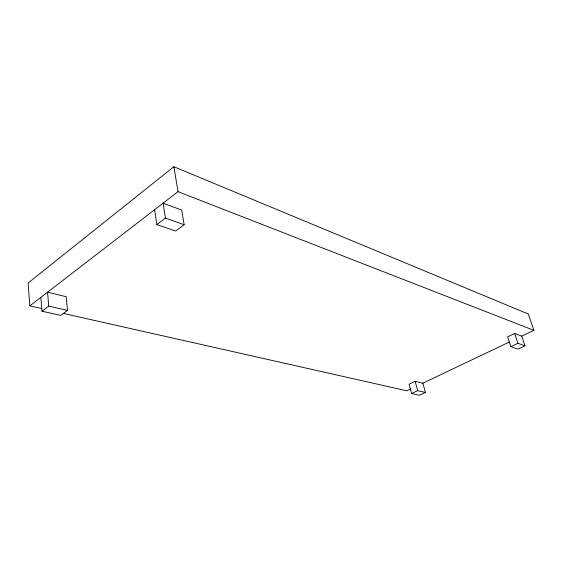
<?xml version="1.0" encoding="UTF-8"?>
<svg xmlns="http://www.w3.org/2000/svg" width="562" height="562" viewBox="0 0 562 562"><rect width="100%" height="100%" fill="white"/><g stroke="black" fill="none" stroke-linecap="round" stroke-linejoin="round"><path stroke-width="0.84" d="M521.747 336.125L525.027 345.841L518.002 349.128L510.865 346.67L507.634 336.87L514.659 333.498L521.747 336.125L533.9 330.344L528.259 313.989L173.883 166.724L28.1 283.002L29.821 305.868L41.792 308.566M29.821 305.868L178.028 191.663L533.9 330.344M40.857 297.361L41.995 311.215L48.754 306.114L67.524 310.414L66.211 296.722L47.559 292.198L48.754 306.114M154.599 209.717L156.847 224.568L165.425 218.091L184.139 224.744L181.695 210.069L163.092 203.17L165.425 218.091M67.524 310.414L60.752 315.394L41.995 311.215M184.139 224.744L175.583 231.031L156.847 224.568M415.1 381.31L409.052 384.218L411.574 393.541L419.364 395.276L425.42 392.438L422.856 383.193L415.1 381.31L417.664 390.66L425.42 392.438M410.696 388.974L406.86 390.801L63.169 313.378M422.856 383.193L509.228 342.082M411.574 393.541L417.664 390.66M510.865 346.67L517.946 343.326L525.027 345.841M514.659 333.498L517.946 343.326M173.883 166.724L178.028 191.663"/></g></svg>
